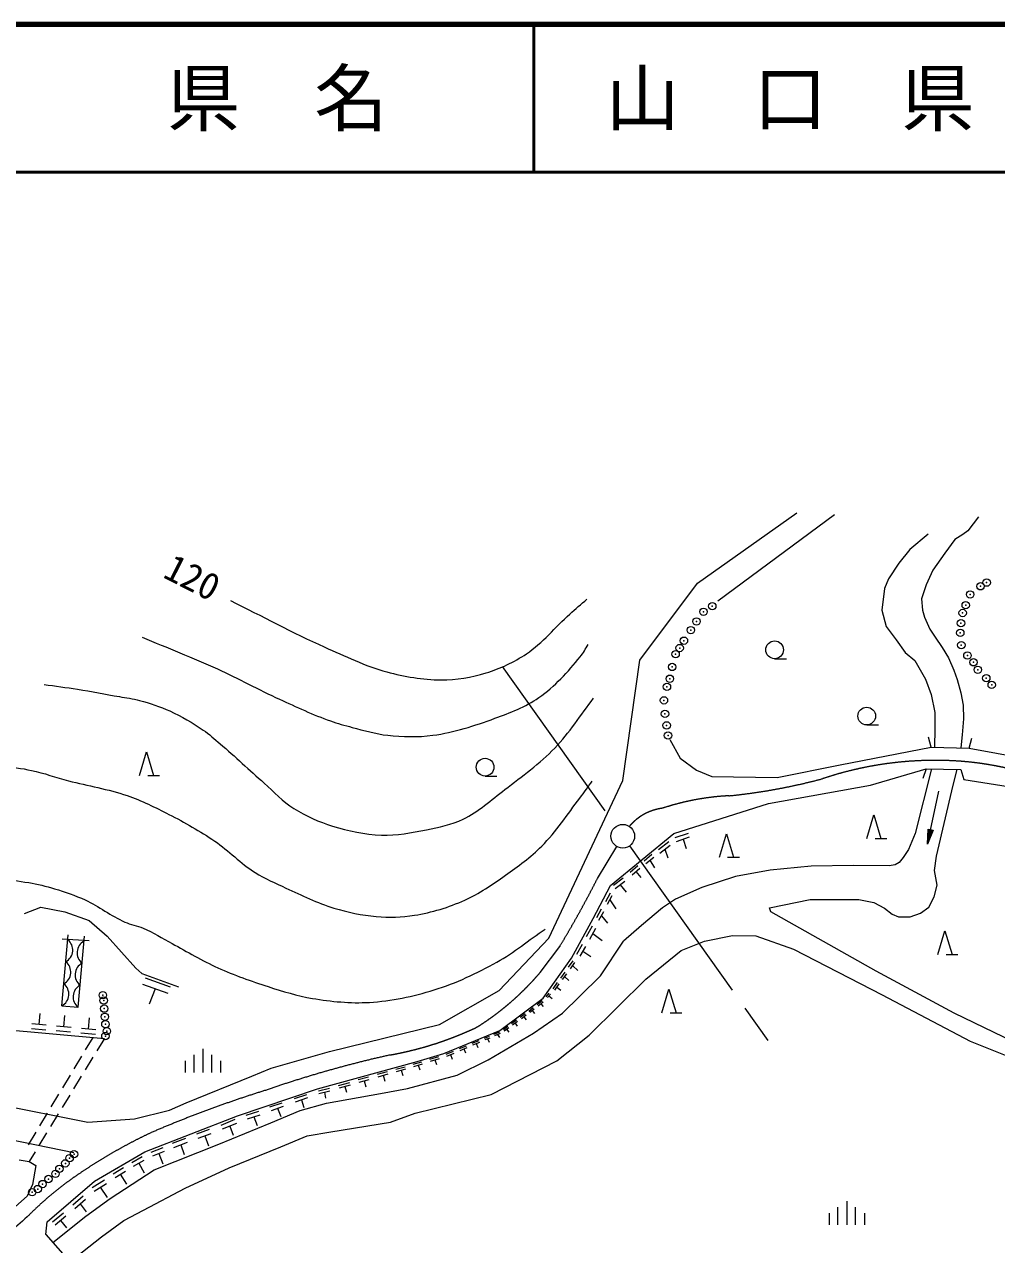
# Model space of a CAD drawing. Units: millimetres, scale not verified. Extents: x 40000 to 680000, y 20000 to 380000.
# Drawn here: x 298490 to 364358, y 297342 to 380000 of the extents above; entities that cross this region are included whole.
import ezdxf
from ezdxf.enums import TextEntityAlignment as Align

# ---------------------------------------------------------------- set-up
doc = ezdxf.new("R2010")
doc.units = ezdxf.units.MM
doc.header["$LTSCALE"] = 1000
doc.header["$PDMODE"] = 32
doc.header["$PDSIZE"] = 500
doc.linetypes.add('CHAIN', pattern=[18.5, 12, -1.5, 3.5, -1.5])
for name, color, linetype, lineweight in [('M-BGD', 7, 'Continuous', 13), ('M-BMK', 2, 'CHAIN', 13), ('M-BMK-SRVR', 3, 'Continuous', 13), ('M-TTL', 2, 'Continuous', 140), ('M-TTL-LINE', 7, 'Continuous', 50)]:
    doc.layers.add(name, color=color, linetype=linetype, lineweight=lineweight)
doc.layers.add('M-TTL-TXT', color=7, linetype='Continuous')
doc.styles.add('ＭＳ ゴシック', font='')
doc.styles.get('ＭＳ ゴシック').set_extended_font_data('MS Gothic')

# ---------------------------------------------------------------- blocks, each defined once
blk = doc.blocks.new('広葉樹林')
at = {"color": 7, "linetype": 'Continuous', "lineweight": 13}
blk.add_line((0, 0), (1, 0), dxfattribs=at)
blk.add_circle((0, 0.75), 0.75, dxfattribs=at)
blk = doc.blocks.new('牧草地')
at = {"color": 7, "linetype": 'Continuous', "lineweight": 13}
for p, q in [((-0.75, 0), (-0.75, 1.5)), ((0, 2), (0, 0)), ((0.75, 0), (0.75, 1.5)), ((-1.5, 1), (-1.5, 0)), ((1.5, 1), (1.5, 0))]:
    blk.add_line(p, q, dxfattribs=at)
blk = doc.blocks.new('針葉樹林')
at = {"color": 7, "linetype": 'Continuous', "lineweight": 13}
for p, q in [((-0.6, 0), (0, 2)), ((0, 2), (0.6, 0)), ((0.1, 0), (1.1, 0))]:
    blk.add_line(p, q, dxfattribs=at)

msp = doc.modelspace()

# ---------------------------------------------------------------- hatches: boundary and pattern name
at = {"layer": 'M-BGD'}
msp.add_hatch(color=256, dxfattribs=at).paths.add_polyline_path([(359676, 324472), (359725, 325484), (360051, 325413)])

# ---------------------------------------------------------------- linework, layer by layer
for p, q in [((344099, 342142), (350817, 346921)), ((353368, 346777), (345464, 340921)), ((363134, 346638), (362402, 345700)), ((362402, 345700), (362071, 345435)), ((359723, 345479), (358488, 344427)), ((361525, 345106), (360860, 344172)), ((362071, 345435), (361525, 345106)), ((358488, 344427), (357732, 343500)), ((360860, 344172), (360041, 343032)), ((357732, 343500), (357037, 342432)), ((360041, 343032), (359578, 342031)), ((357037, 342432), (356768, 341782)), ((340182, 336933), (344099, 342142)), ((356768, 341782), (356579, 340313)), ((359578, 342031), (359279, 341090)), ((359279, 341090), (359339, 340313)), ((356579, 340313), (356866, 339215)), ((359339, 340313), (359473, 339850)), ((359473, 339850), (359839, 339035)), ((356866, 339215), (357546, 338313)), ((359839, 339035), (360198, 338490)), ((357546, 338313), (358161, 337463)), ((360198, 338490), (360669, 337788)), ((358161, 337463), (358814, 336901)), ((360669, 337788), (361095, 337085)), ((339033, 328777), (340182, 336933)), ((358814, 336901), (359542, 335648)), ((361095, 337085), (361468, 336249)), ((359542, 335648), (359934, 334602)), ((361468, 336249), (361677, 335621)), ((361677, 335621), (361924, 334725)), ((359934, 334602), (360182, 333386)), ((361924, 334725), (362088, 333880)), ((360182, 333386), (360182, 332275)), ((362088, 333880), (362126, 332961)), ((362126, 332961), (362036, 331878)), ((342212, 331549), (342910, 330296)), ((359930, 331035), (359745, 331712)), ((360182, 332275), (360157, 331030)), ((362036, 331878), (361938, 330987)), ((362497, 330974), (362682, 331650)), ((353750, 329845), (359930, 331035)), ((359930, 331035), (362497, 330974)), ((362497, 330974), (366685, 330214)), ((342910, 330296), (344019, 329475)), ((349500, 328982), (353750, 329845)), ((344019, 329475), (345066, 329044)), ((345066, 329044), (349500, 328982)), ((355823, 328467), (359577, 329582)), ((359959, 329573), (358848, 325194)), ((359577, 329582), (359360, 328916)), ((359577, 329582), (361924, 329524)), ((361421, 328473), (361689, 329530)), ((361924, 329524), (362142, 328857)), ((334023, 318111), (339033, 328777)), ((348913, 327232), (355823, 328467)), ((360277, 323646), (361421, 328473)), ((362142, 328857), (365133, 328365)), ((359676, 324472), (360453, 328048)), ((342483, 325195), (348913, 327232)), ((338205, 321672), (342483, 325195)), ((342582, 324918), (343476, 325224)), ((342668, 324648), (343563, 324954)), ((358848, 325194), (358390, 324108)), ((341451, 324100), (342145, 324653)), ((341539, 323851), (342234, 324404)), ((341886, 324128), (342092, 323547)), ((343116, 324801), (343317, 324169)), ((358390, 324108), (358037, 323559)), ((340479, 323349), (341010, 323786)), ((340600, 323154), (341131, 323591)), ((340866, 323373), (341174, 322876)), ((357763, 323232), (357488, 323076)), ((358037, 323559), (357763, 323232)), ((360143, 322689), (360277, 323646)), ((339521, 322576), (340046, 323013)), ((339660, 322398), (340185, 322835)), ((339923, 322616), (340247, 322201)), ((349027, 322718), (346671, 322283)), ((351796, 322970), (349027, 322718)), ((354664, 323023), (351796, 322970)), ((357070, 323010), (354664, 323023)), ((357488, 323076), (357070, 323010)), ((360322, 321692), (360143, 322689)), ((337015, 319429), (338205, 321672)), ((338402, 321681), (339061, 322186)), ((338523, 321456), (339182, 321960)), ((338853, 321708), (339252, 321226)), ((346671, 322283), (344383, 321528)), ((360139, 320895), (360322, 321692)), ((337874, 320590), (338190, 321175)), ((337998, 320406), (338314, 320991)), ((342598, 320750), (341715, 320160)), ((344383, 321528), (342598, 320750)), ((348970, 320166), (351734, 320712)), ((351734, 320712), (355021, 320719)), ((355021, 320719), (356045, 320525)), ((359773, 320202), (360139, 320895)), ((298501, 319770), (299615, 320201)), ((299615, 320201), (301232, 319878)), ((337269, 319492), (337599, 320091)), ((337417, 319319), (337747, 319918)), ((338156, 320698), (338554, 320098)), ((341715, 320160), (340301, 318963)), ((349052, 319891), (348970, 320166)), ((356190, 315864), (349052, 319891)), ((356045, 320525), (356753, 320136)), ((356753, 320136), (357276, 319718)), ((359198, 319796), (359773, 320202)), ((301232, 319878), (302885, 319303)), ((302885, 319303), (304106, 318225)), ((335551, 316752), (337015, 319429)), ((337582, 319618), (338006, 319123)), ((357276, 319718), (357720, 319535)), ((357720, 319535), (358492, 319548)), ((358492, 319548), (359198, 319796)), ((301032, 313514), (301462, 318332)), ((302128, 313417), (302558, 318234)), ((336574, 318207), (336991, 318940)), ((336800, 318040), (337217, 318773)), ((337008, 318406), (337634, 317942)), ((340301, 318963), (339085, 317904)), ((344572, 317887), (346468, 318292)), ((346468, 318292), (348050, 318266)), ((348050, 318266), (350587, 317351)), ((301040, 318046), (302880, 317936)), ((304106, 318225), (306046, 316069)), ((330656, 314559), (334023, 318111)), ((335926, 317025), (336309, 317684)), ((336139, 316886), (336522, 317545)), ((337516, 315540), (339085, 317904)), ((342977, 317273), (344572, 317887)), ((333629, 314030), (335551, 316752)), ((336330, 317215), (336861, 316869)), ((340585, 315312), (342977, 317273)), ((350587, 317351), (356595, 314260)), ((306046, 316069), (306440, 315701)), ((334837, 315401), (335120, 315798)), ((335365, 316147), (335668, 316566)), ((335489, 316028), (335793, 316446)), ((335641, 316237), (335992, 315901)), ((361487, 313027), (356190, 315864)), ((306440, 315701), (308927, 314798)), ((306496, 314976), (308202, 314365)), ((306667, 315424), (308373, 314812)), ((334305, 314675), (334600, 315091)), ((334419, 314580), (334715, 314997)), ((334956, 315290), (335238, 315687)), ((335097, 315488), (335382, 315222)), ((336114, 314179), (337516, 315540)), ((336754, 311520), (340585, 315312)), ((259853, 314161), (302778, 305630)), ((307349, 314670), (306951, 313627)), ((326612, 312260), (330656, 314559)), ((333839, 314137), (334050, 314376)), ((333923, 314071), (334134, 314311)), ((334029, 314191), (334245, 314023)), ((334567, 314789), (334833, 314569)), ((334953, 313018), (336114, 314179)), ((356595, 314260), (362570, 311115)), ((301032, 313514), (302128, 313417)), ((330700, 311856), (333629, 314030)), ((332665, 313166), (332969, 313408)), ((332734, 313081), (333037, 313323)), ((333240, 313608), (333578, 313869)), ((333306, 313524), (333644, 313786)), ((333475, 313655), (333631, 313461)), ((289423, 312604), (303910, 311312)), ((299486, 312246), (299554, 313001)), ((301161, 312095), (301230, 312852)), ((302840, 311943), (302909, 312703)), ((331501, 312321), (331828, 312567)), ((331567, 312229), (331894, 312475)), ((332088, 312750), (332407, 312988)), ((332160, 312659), (332478, 312897)), ((332319, 312778), (332485, 312566)), ((332885, 313202), (333045, 313003)), ((332991, 311656), (334953, 313018)), ((368031, 309846), (361487, 313027)), ((259508, 312329), (301835, 303579)), ((299942, 311878), (298970, 311966)), ((299972, 312202), (299000, 312290)), ((301619, 311726), (300645, 311814)), ((301649, 312051), (300674, 312139)), ((303300, 311573), (302322, 311662)), ((303329, 311899), (302352, 311988)), ((319159, 310412), (326612, 312260)), ((326902, 310277), (330700, 311856)), ((329908, 309855), (332991, 311656)), ((330301, 311601), (330696, 311747)), ((330353, 311511), (330748, 311657)), ((330941, 311910), (331241, 312133)), ((331005, 311823), (331305, 312046)), ((331155, 311935), (331304, 311732)), ((331731, 312352), (331884, 312137)), ((303132, 311382), (302615, 310526)), ((303910, 311312), (303388, 310459)), ((327971, 310618), (328440, 310806)), ((328825, 310982), (329297, 311175)), ((328872, 310866), (329344, 311058)), ((329108, 310962), (329217, 310690)), ((329662, 311332), (330004, 311462)), ((329702, 311229), (330044, 311360)), ((329873, 311294), (329986, 311064)), ((330550, 311584), (330671, 311371)), ((334558, 309781), (336754, 311520)), ((362570, 311115), (365041, 310131)), ((302356, 310098), (301840, 309242)), ((303127, 310033), (302606, 309179)), ((315217, 309283), (319159, 310412)), ((325095, 309751), (326902, 310277)), ((325967, 309910), (326559, 310078)), ((327065, 310241), (327553, 310440)), ((327117, 310112), (327605, 310312)), ((327361, 310212), (327482, 309914)), ((328021, 310502), (328489, 310690)), ((328255, 310596), (328372, 310326)), ((313905, 308743), (315217, 309283)), ((318345, 307898), (325095, 309751)), ((323661, 309228), (324286, 309389)), ((323705, 309078), (324330, 309239)), ((324017, 309158), (324119, 308808)), ((324830, 309557), (325422, 309732)), ((324879, 309416), (325471, 309591)), ((325175, 309503), (325290, 309174)), ((326012, 309775), (326604, 309943)), ((326308, 309859), (326412, 309542)), ((327804, 308819), (329908, 309855)), ((330125, 307519), (334558, 309781)), ((301581, 308814), (301064, 307957)), ((302345, 308753), (301824, 307900)), ((309461, 306951), (313905, 308743)), ((319782, 308131), (320535, 308319)), ((321112, 308522), (321807, 308699)), ((321162, 308348), (321856, 308524)), ((321509, 308436), (321623, 308029)), ((322420, 308883), (323099, 309078)), ((322468, 308716), (323147, 308911)), ((322808, 308813), (322920, 308424)), ((324451, 307914), (327804, 308819)), ((300806, 307529), (300289, 306673)), ((312922, 306067), (318345, 307898)), ((316786, 307238), (317626, 307521)), ((318406, 307750), (319152, 307939)), ((318439, 307573), (319185, 307762)), ((318812, 307667), (318888, 307254)), ((318949, 306924), (322615, 307584)), ((319829, 307966), (320582, 308154)), ((320206, 308060), (320316, 307676)), ((322615, 307584), (324451, 307914)), ((324961, 306238), (330125, 307519)), ((301563, 307473), (301041, 306620)), ((308311, 306448), (309461, 306951)), ((315130, 306670), (315950, 306946)), ((315228, 306437), (316049, 306713)), ((316850, 307014), (317690, 307297)), ((317172, 306418), (318949, 306924)), ((317270, 307155), (317419, 306632)), ((300031, 306245), (299514, 305389)), ((300781, 306193), (300259, 305340)), ((302778, 305630), (305940, 305873)), ((305940, 305873), (308311, 306448)), ((306653, 303619), (312922, 306067)), ((311821, 305441), (312775, 305837)), ((313522, 306099), (314376, 306382)), ((313613, 305851), (314467, 306133)), ((314040, 305992), (314252, 305411)), ((315190, 305583), (317172, 306418)), ((315638, 306575), (315869, 306030)), ((323301, 305637), (324961, 306238)), ((310164, 304839), (311031, 305162)), ((311656, 304146), (315190, 305583)), ((311921, 305177), (312876, 305574)), ((312399, 305376), (312634, 304761)), ((319261, 304970), (323301, 305637)), ((299255, 304961), (298739, 304105)), ((299998, 304913), (299477, 304060)), ((308516, 304210), (309431, 304553)), ((308622, 303929), (309536, 304271)), ((310270, 304550), (311138, 304873)), ((310704, 304711), (310953, 304037)), ((315859, 303966), (317652, 304721)), ((317652, 304721), (319261, 304970)), ((299216, 303633), (298815, 302978)), ((303244, 301629), (306653, 303619)), ((307088, 303611), (307882, 303927)), ((307193, 303347), (307986, 303663)), ((307273, 302414), (311656, 304146)), ((307590, 303505), (307859, 302824)), ((309079, 304100), (309325, 303444)), ((312355, 302541), (315859, 303966)), ((298129, 303095), (298815, 302978)), ((298815, 302978), (299261, 302696)), ((299261, 302696), (299048, 301421)), ((304498, 302129), (305197, 302559)), ((305761, 302902), (306467, 303299)), ((305892, 302666), (306598, 303063)), ((306245, 302864), (306611, 302207)), ((309374, 301155), (312355, 302541)), ((303074, 301204), (303908, 301735)), ((304307, 300463), (307273, 302414)), ((304639, 301895), (305338, 302325)), ((304988, 302110), (305399, 301437)), ((299048, 301421), (298679, 300620)), ((300029, 298890), (303244, 301629)), ((303217, 300958), (304051, 301490)), ((303634, 301224), (304095, 300533)), ((306550, 299664), (309374, 301155)), ((296550, 298754), (298679, 300620)), ((301762, 300030), (302480, 300654)), ((301904, 299795), (302622, 300419)), ((302263, 300107), (302671, 299564)), ((302654, 299272), (304307, 300463)), ((300403, 298892), (301133, 299504)), ((300407, 297490), (302654, 299272)), ((300576, 298676), (301305, 299288)), ((305230, 298972), (306550, 299664)), ((299946, 298016), (300029, 298890)), ((300941, 298982), (301343, 298479)), ((303710, 297876), (305230, 298972)), ((299946, 298016), (301563, 296172)), ((301563, 296172), (303710, 297876))]:
    msp.add_line(p, q, dxfattribs=at)
msp.add_lwpolyline([(359676, 324472), (359725, 325484), (360051, 325413)], close=True, dxfattribs=at)
for centre, start, end in [((300864, 317294), 298.75613, 51.04608), ((302962, 317107), 118.75613, 231.04608), ((300731, 315800), 298.75613, 51.04608), ((302829, 315613), 118.75613, 231.04608), ((300598, 314306), 298.75613, 51.04608), ((302696, 314119), 118.75613, 231.04608)]:
    msp.add_arc(centre, 903, start, end, dxfattribs=at)
for points, knots in [([(312451, 340969), (314571, 339922), (316651, 338790), (318811, 337828), (320201, 337210), (321581, 336535), (323050, 336140), (324243, 335819), (325481, 335597), (326715, 335601), (327745, 335604), (328784, 335767), (329769, 336068), (330732, 336363), (331664, 336800), (332500, 337361), (333604, 338104), (334454, 339169), (335446, 340056), (335826, 340396), (336212, 340727), (336596, 341062)], [0, 0, 0, 0, 1, 1, 1, 2, 2, 2, 3, 3, 3, 4, 4, 4, 5, 5, 5, 6, 6, 6, 7, 7, 7, 7]), ([(306470, 338490), (308170, 337772), (309891, 337098), (311572, 336335), (312991, 335690), (314358, 334934), (315775, 334287), (316913, 333767), (318048, 333235), (319225, 332814), (319706, 332641), (320202, 332510), (320698, 332382), (321494, 332177), (322288, 331934), (323105, 331843), (324117, 331732), (325150, 331708), (326159, 331843), (327599, 332037), (329000, 332491), (330363, 332993), (331393, 333373), (332444, 333766), (333345, 334394), (334421, 335145), (335317, 336144), (336147, 337161), (336355, 337416), (336506, 337712), (336686, 337987)], [0, 0, 0, 0, 1, 1, 1, 2, 2, 2, 3, 3, 3, 4, 4, 4, 5, 5, 5, 6, 6, 6, 7, 7, 7, 8, 8, 8, 9, 9, 9, 10, 10, 10, 10]), ([(299824, 335288), (300579, 335180), (301335, 335085), (302088, 334964), (303036, 334812), (303980, 334632), (304926, 334461), (305381, 334379), (305844, 334329), (306291, 334210), (306990, 334024), (307681, 333792), (308339, 333491), (309130, 333130), (309886, 332689), (310603, 332198), (311010, 331919), (311376, 331584), (311752, 331264), (312767, 330400), (313732, 329481), (314735, 328605), (315400, 328023), (316001, 327354), (316747, 326880), (317556, 326365), (318454, 325981), (319369, 325695), (320439, 325360), (321555, 325121), (322675, 325084), (323699, 325050), (324724, 325240), (325729, 325443), (326572, 325614), (327433, 325788), (328208, 326162), (329253, 326665), (330126, 327468), (331046, 328174), (332207, 329064), (333406, 329925), (334424, 330976), (335415, 332000), (336172, 333228), (337047, 334353)], [0, 0, 0, 0, 1, 1, 1, 2, 2, 2, 3, 3, 3, 4, 4, 4, 5, 5, 5, 6, 6, 6, 7, 7, 7, 8, 8, 8, 9, 9, 9, 10, 10, 10, 11, 11, 11, 12, 12, 12, 13, 13, 13, 14, 14, 14, 15, 15, 15, 15]), ([(289911, 330571), (291587, 330394), (293268, 330246), (294941, 330038), (296285, 329870), (297639, 329741), (298965, 329463), (299813, 329285), (300632, 328987), (301470, 328765), (302793, 328413), (304159, 328209), (305453, 327759), (306430, 327419), (307365, 326959), (308286, 326486), (309349, 325939), (310396, 325350), (311386, 324679), (312342, 324031), (313140, 323161), (314117, 322544), (314776, 322127), (315501, 321822), (316211, 321497), (317276, 321009), (318334, 320484), (319455, 320142), (320389, 319856), (321355, 319648), (322329, 319567), (323189, 319496), (324064, 319510), (324916, 319649), (326087, 319841), (327241, 320191), (328324, 320676), (329305, 321115), (330195, 321741), (331075, 322359), (331936, 322963), (332797, 323585), (333539, 324330), (334518, 325314), (335284, 326490), (336126, 327594), (336414, 327972), (336687, 328361), (336967, 328744)], [0, 0, 0, 0, 1, 1, 1, 2, 2, 2, 3, 3, 3, 4, 4, 4, 5, 5, 5, 6, 6, 6, 7, 7, 7, 8, 8, 8, 9, 9, 9, 10, 10, 10, 11, 11, 11, 12, 12, 12, 13, 13, 13, 14, 14, 14, 15, 15, 15, 16, 16, 16, 16]), ([(275216, 324362), (276756, 323912), (278280, 323400), (279837, 323011), (281302, 322645), (282777, 322305), (284271, 322087), (285631, 321889), (287004, 321768), (288378, 321738), (289850, 321707), (291320, 321861), (292792, 321923), (294099, 321978), (295406, 322131), (296713, 322087), (297408, 322064), (298101, 321979), (298787, 321861), (299376, 321760), (299959, 321622), (300532, 321451), (301237, 321239), (301936, 320998), (302605, 320691), (303538, 320263), (304356, 319606), (305295, 319192), (305691, 319018), (306129, 318952), (306527, 318782), (307211, 318489), (307841, 318083), (308498, 317735), (309531, 317187), (310531, 316571), (311598, 316092), (312704, 315595), (313851, 315188), (315006, 314819), (315991, 314504), (316983, 314188), (318004, 314019), (319276, 313807), (320576, 313674), (321863, 313752), (323352, 313841), (324834, 314147), (326257, 314593), (327736, 315057), (329154, 315726), (330507, 316482), (331659, 317126), (332683, 317974), (333771, 318720)], [0, 0, 0, 0, 1, 1, 1, 2, 2, 2, 3, 3, 3, 4, 4, 4, 5, 5, 5, 6, 6, 6, 7, 7, 7, 8, 8, 8, 9, 9, 9, 10, 10, 10, 11, 11, 11, 12, 12, 12, 13, 13, 13, 14, 14, 14, 15, 15, 15, 16, 16, 16, 17, 17, 17, 18, 18, 18, 18])]:
    msp.add_open_spline(points, degree=3, knots=knots, dxfattribs=at)
for p in [(363684, 342187), (362563, 341387), (363272, 341936), (345097, 340591), (362265, 340654), (344025, 339558), (344495, 340212), (362059, 340128), (343646, 338970), (361899, 338778), (361945, 339442), (343175, 338251), (361968, 337955), (342613, 337336), (342887, 337754), (362380, 337245), (342377, 336473), (362791, 336788), (363089, 336284), (342220, 335675), (363661, 335712), (342024, 335126), (364027, 335255), (341822, 334208), (341891, 333292), (342005, 332514), (342096, 331828), (303808, 314242), (303861, 313876), (303900, 313327), (303939, 312778), (303978, 312268), (303978, 311470), (304070, 311797), (301553, 303197), (301853, 303472), (300860, 302478), (301265, 302844), (300127, 301785), (300598, 302138), (299016, 300896), (299395, 301105), (299722, 301445)]:
    msp.add_point(p, dxfattribs=at)
at = {"layer": 'M-BMK'}
for p, q in [((330861, 336506), (338567, 325659)), ((337308, 322132), (338619, 324320)), ((339494, 324354), (348856, 311175)), ((333428, 315773), (334757, 317533))]:
    msp.add_line(p, q, dxfattribs=at)
for centre, radius, start, end in [((360193, 306095), 24049, 85.36408, 108.43078), ((360315, 308737), 21406, 73.85085, 85.11741), ((342247, 367465), 39919, 275.70484, 285.01779), ((347087, 310657), 17110, 92.92191, 108.3174), ((342178, 323395), 3536, 97.60585, 139.89301), ((272671, 354978), 72504, 328.905, 333.06183), ((319263, 327818), 18594, 302.13154, 319.62386), ((319182, 333091), 23264, 280.07375, 295.37762), ((339881, 235649), 76369, 102.57736, 109.10677), ((338461, 231975), 79417, 107.2708, 113.26978), ((322315, 272596), 35742, 115.219, 124.17931), ((314908, 283246), 22771, 123.81364, 135.45509), ((890677, -376636), 898466, 131.21588, 132.0809)]:
    msp.add_arc(centre, radius, start, end, dxfattribs=at)
at = {"layer": 'M-BMK-SRVR'}
msp.add_circle((339031, 325006), 800, dxfattribs=at)
at = {"layer": 'M-TTL'}
msp.add_line((680000, 380000), (40000, 380000), dxfattribs=at)
at = {"layer": 'M-TTL-LINE'}
for p, q in [((333000, 380000), (333000, 370000)), ((40000, 370000), (680000, 370000))]:
    msp.add_line(p, q, dxfattribs=at)

# ---------------------------------------------------------------- block references
at = {"layer": 'M-BGD', "xscale": 800, "yscale": 800}
for name, p in [('広葉樹林', (349320, 337034)), ('広葉樹林', (355556, 332549)), ('針葉樹林', (306762, 329114)), ('広葉樹林', (329704, 329084)), ('針葉樹林', (356043, 324852)), ('針葉樹林', (346055, 323577)), ('針葉樹林', (360862, 316989)), ('針葉樹林', (342163, 313045)), ('牧草地', (310584, 308997)), ('牧草地', (354204, 298678))]:
    msp.add_blockref(name, p, dxfattribs=at)

# ---------------------------------------------------------------- texts
at = {"layer": 'M-BGD', "style": 'ＭＳ ゴシック'}
msp.add_text('120', height=1833, rotation=332.95, dxfattribs=at).set_placement((307549, 342091), align=Align.BOTTOM_LEFT)
at = {"layer": 'M-TTL-TXT', "style": 'ＭＳ ゴシック'}
for s, p in [('県\u3000名', (315625, 375000)), ('山\u3000口\u3000県', (350375, 375000))]:
    msp.add_text(s, height=3666, dxfattribs=at).set_placement(p, align=Align.MIDDLE_CENTER)

doc.saveas('drawing.dxf')
